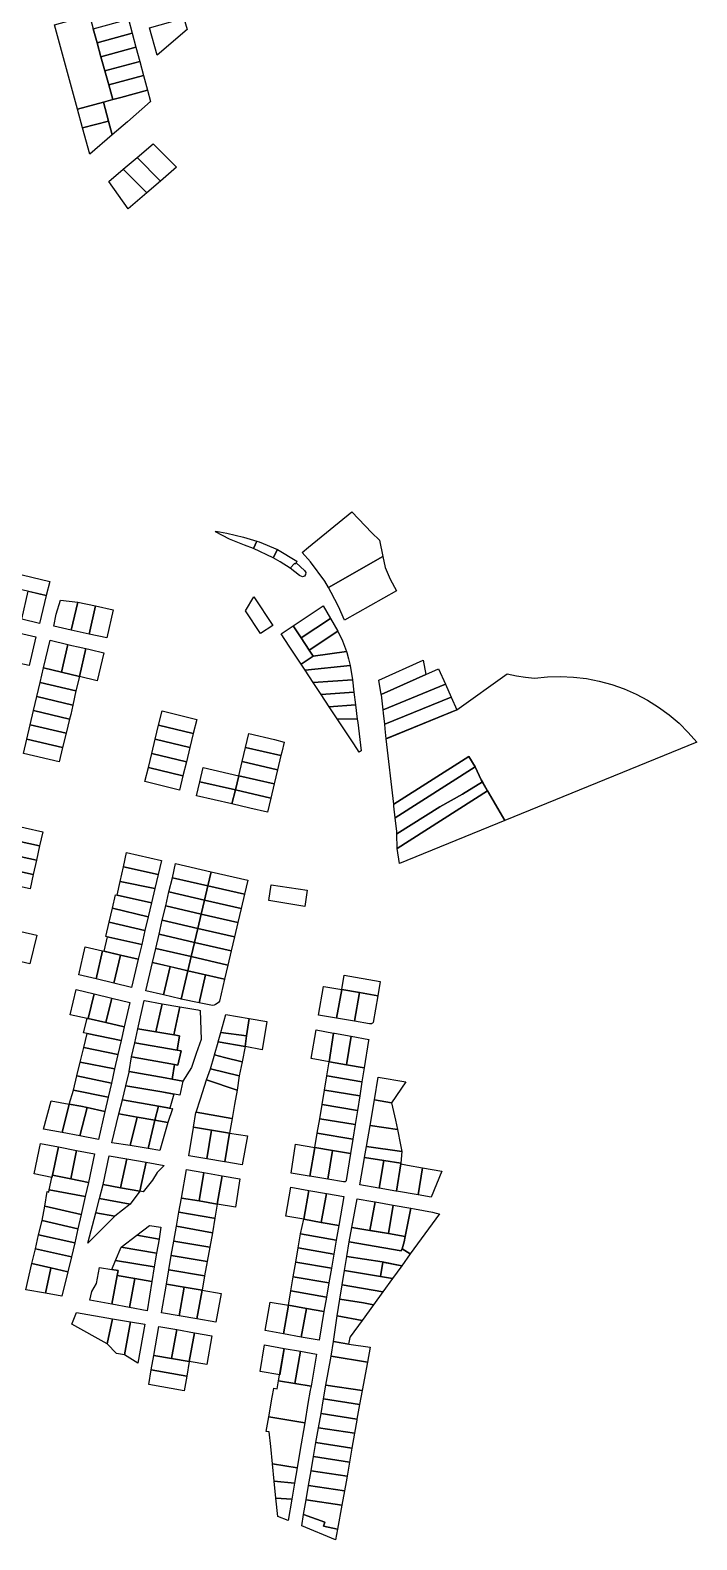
# Model space of a CAD drawing. Header units: millimetres. Extents: x 522658 to 553925, y 7796479 to 7820139.
# Drawn here: x 542333 to 542882, y 7801115 to 7802362 of the extents above; entities that cross this region are included whole.
import ezdxf

# ---------------------------------------------------------------- set-up
doc = ezdxf.new("R2010")
doc.units = ezdxf.units.MM
doc.layers.add('ZONA RESIDENCIAL 2 (ZR_2)', color=2, linetype='Continuous')

msp = doc.modelspace()

# ---------------------------------------------------------------- linework, layer by layer
at = {"layer": 'ZONA RESIDENCIAL 2 (ZR_2)'}
for points in [[(542392.9, 7802302.4), (542371.6, 7802296.6), (542352.6, 7802366.1), (542381.5, 7802374.3), (542384.6, 7802363), (542387.8, 7802351.4), (542390.9, 7802339.8), (542394.1, 7802328.1), (542397.3, 7802316.6), (542400.6, 7802304.5), (542392.9, 7802302.4)], [(542416.6, 7802359.4), (542387.8, 7802351.4), (542384.6, 7802363), (542413.5, 7802371), (542416.6, 7802359.4)], [(542430.9, 7802363.8), (542459.4, 7802371.6), (542462.1, 7802362.3), (542437.2, 7802341.2), (542430.9, 7802363.8)], [(542419.8, 7802347.8), (542390.9, 7802339.8), (542387.8, 7802351.4), (542416.6, 7802359.4), (542419.8, 7802347.8)], [(542390.9, 7802339.8), (542419.8, 7802347.8), (542422.9, 7802336), (542394.1, 7802328.1), (542390.9, 7802339.8)], [(542426, 7802324.4), (542397.3, 7802316.6), (542394.1, 7802328.1), (542422.9, 7802336), (542426, 7802324.4)], [(542397.3, 7802316.6), (542426, 7802324.4), (542429.2, 7802312.3), (542407.2, 7802306.3), (542400.6, 7802304.5), (542397.3, 7802316.6)], [(542397.2, 7802286.7), (542375.8, 7802281.2), (542371.6, 7802296.6), (542392.9, 7802302.4), (542397.2, 7802286.7)], [(542412.7, 7802286.2), (542400.2, 7802275.3), (542397.2, 7802286.7), (542392.9, 7802302.4), (542400.6, 7802304.5), (542407.2, 7802306.3), (542429.2, 7802312.3), (542431.8, 7802302.9), (542412.7, 7802286.2)], [(542375.8, 7802281.2), (542397.2, 7802286.7), (542400.2, 7802275.3), (542381.8, 7802259.3), (542375.8, 7802281.2)], [(542440.1, 7802237.2), (542420.7, 7802256.6), (542434, 7802267.8), (542452.2, 7802249.7), (542453.3, 7802248.6), (542440.1, 7802237.2)], [(542428.8, 7802227.5), (542409.3, 7802246.9), (542420.7, 7802256.6), (542440.1, 7802237.2), (542428.8, 7802227.5)], [(542428.8, 7802227.5), (542413.4, 7802214.2), (542397.4, 7802236.9), (542409.3, 7802246.9), (542428.8, 7802227.5)], [(542623.5, 7801927.2), (542578.5, 7801901.6), (542575.5, 7801906.9), (542563.7, 7801922.8), (542557, 7801930.5), (542562, 7801935), (542598, 7801964), (542614.3, 7801946.8), (542620.8, 7801940.7), (542623.5, 7801927.2)], [(542519.5, 7801939.9), (542516.8, 7801933.7), (542509.3, 7801936.6), (542497, 7801941.5), (542485.5, 7801947.6), (542485.7, 7801948.1), (542494.7, 7801946.4), (542508.6, 7801943.1), (542519.5, 7801939.9)], [(542516.8, 7801933.7), (542519.5, 7801939.9), (542521.4, 7801939.3), (542536.5, 7801933), (542533, 7801926.2), (542516.8, 7801933.7)], [(542533, 7801926.2), (542536.5, 7801933), (542552.5, 7801923.3), (542552, 7801922), (542551.1, 7801921.2), (542550.6, 7801921.5), (542546.9, 7801917.5), (542538.7, 7801922.8), (542533, 7801926.2)], [(542546.9, 7801917.5), (542550.6, 7801921.5), (542551.1, 7801921.2), (542552, 7801922), (542558.8, 7801915.7), (542559.8, 7801914), (542559.7, 7801912.3), (542558.7, 7801910.9), (542557.2, 7801910.4), (542554.8, 7801911.6), (542546.9, 7801917.5)], [(542634.6, 7801899), (542591.9, 7801874.7), (542586.9, 7801885.9), (542580.8, 7801897.5), (542578.5, 7801901.6), (542623.5, 7801927.2), (542625.3, 7801918.2), (542629.6, 7801908.4), (542634.6, 7801899)], [(542316.1, 7801902), (542319, 7801913.6), (542348.7, 7801906.7), (542345.8, 7801895.1), (542316.1, 7801902)], [(542325.5, 7801875.4), (542330.9, 7801898.6), (542345.8, 7801895.1), (542340.2, 7801872), (542325.5, 7801875.4)], [(542371.7, 7801889.5), (542366.4, 7801866.5), (542351.9, 7801869.7), (542354, 7801879.6), (542357.5, 7801891.2), (542371.7, 7801889.5)], [(542510.1, 7801882.3), (542517, 7801893.9), (542532.7, 7801870.2), (542522.5, 7801863.6), (542510.1, 7801882.3)], [(542386.5, 7801886.5), (542381.1, 7801863.2), (542366.4, 7801866.5), (542371.7, 7801889.5), (542386.5, 7801886.5)], [(542401, 7801883.3), (542395.7, 7801860), (542381.1, 7801863.2), (542386.5, 7801886.5), (542401, 7801883.3)], [(542580.2, 7801876.1), (542556.1, 7801860), (542549.5, 7801870), (542574.1, 7801886.5), (542580.2, 7801876.1)], [(542566, 7801845), (542556, 7801838.4), (542552.7, 7801843.3), (542546.1, 7801853.3), (542539.5, 7801863.4), (542549.5, 7801870), (542556.1, 7801860), (542562.7, 7801850), (542566, 7801845)], [(542586.2, 7801865.7), (542562.7, 7801850), (542556.1, 7801860), (542580.2, 7801876.1), (542583.3, 7801870.8), (542586.2, 7801865.7)], [(542337.1, 7801860.8), (542331.6, 7801837.1), (542317.4, 7801840.3), (542316.8, 7801840.5), (542322.1, 7801864.2), (542323, 7801864.1), (542337.1, 7801860.8)], [(542363.7, 7801854.5), (542358.4, 7801831.6), (542343.5, 7801835.2), (542348.9, 7801858.2), (542363.7, 7801854.5)], [(542358.4, 7801831.6), (542363.7, 7801854.5), (542366.9, 7801853.8), (542372, 7801852.7), (542378.4, 7801851.3), (542373.1, 7801828.2), (542358.4, 7801831.6)], [(542593.4, 7801848.9), (542566, 7801845), (542562.7, 7801850), (542586.2, 7801865.7), (542590.1, 7801857.5), (542593.4, 7801848.9)], [(542393.3, 7801847.8), (542387.8, 7801824.7), (542373.1, 7801828.2), (542378.4, 7801851.3), (542382, 7801850.5), (542393.3, 7801847.8)], [(542596.5, 7801837.3), (542559.3, 7801833.3), (542556, 7801838.4), (542566, 7801845), (542593.4, 7801848.9), (542593.7, 7801848), (542595.2, 7801842.7), (542596.5, 7801837.3)], [(542658.8, 7801829.7), (542622.2, 7801813.4), (542620.1, 7801825.2), (542656.6, 7801841.5), (542658.8, 7801829.7)], [(542370.3, 7801816.2), (542340.7, 7801823.2), (542343.5, 7801835.2), (542373.1, 7801828.2), (542370.3, 7801816.2)], [(542598.3, 7801825.5), (542565.9, 7801823.3), (542559.3, 7801833.3), (542596.5, 7801837.3), (542598.3, 7801825.5)], [(542675.2, 7801821.8), (542623.7, 7801800.7), (542622.3, 7801813.1), (542622.2, 7801813.4), (542669.5, 7801834.5), (542675.2, 7801821.8)], [(542684.6, 7801800.7), (542726.1, 7801830.3), (542733.6, 7801828.7), (542741.1, 7801827.5), (542748.6, 7801826.7), (542759.3, 7801827.8), (542770, 7801828.1), (542780.8, 7801827.6), (542791.5, 7801826.4), (542802, 7801824.3), (542812.4, 7801821.5), (542822.5, 7801817.9), (542832.4, 7801813.6), (542841.9, 7801808.6), (542851, 7801802.8), (542859.6, 7801796.5), (542867.8, 7801789.5), (542875.4, 7801781.9), (542882.5, 7801773.8), (542724.1, 7801709.2), (542704.7, 7801742.8), (542699.5, 7801753.5), (542694.4, 7801762.2), (542632.4, 7801722.7), (542626.3, 7801776.8), (542684.6, 7801800.7)], [(542367.7, 7801804.5), (542338, 7801811.5), (542340.7, 7801823.2), (542370.3, 7801816.2), (542367.7, 7801804.5)], [(542565.9, 7801823.3), (542598.3, 7801825.5), (542599.6, 7801815.1), (542572.5, 7801813.3), (542565.9, 7801823.3)], [(542625.2, 7801788.8), (542624, 7801797.8), (542623.7, 7801800.7), (542675.2, 7801821.8), (542679.9, 7801811.2), (542625.2, 7801788.8)], [(542365, 7801793), (542335.3, 7801800), (542338, 7801811.5), (542367.7, 7801804.5), (542366, 7801796.9), (542365, 7801793)], [(542572.5, 7801813.3), (542599.6, 7801815.1), (542600.9, 7801804.7), (542579.2, 7801803.2), (542572.5, 7801813.3)], [(542602.4, 7801792.9), (542585.8, 7801793.2), (542579.2, 7801803.2), (542600.9, 7801804.7), (542602.4, 7801792.9)], [(542625.2, 7801788.8), (542679.9, 7801811.2), (542684.6, 7801800.7), (542626.6, 7801776.9), (542626.3, 7801776.8), (542625.5, 7801785), (542625.2, 7801788.8)], [(542362.2, 7801781.3), (542332.6, 7801788.2), (542335.3, 7801800), (542365, 7801793), (542362.2, 7801781.3)], [(542438.5, 7801788), (542441.3, 7801799.7), (542469.9, 7801792.7), (542467, 7801781), (542438.5, 7801788)], [(542599.4, 7801772.5), (542585.8, 7801793.2), (542602.4, 7801792.9), (542602.8, 7801790.3), (542605.6, 7801766.7), (542604, 7801765.6), (542599.4, 7801772.5)], [(542359.3, 7801769.5), (542329.8, 7801776.4), (542332.6, 7801788.2), (542362.2, 7801781.3), (542359.3, 7801769.5)], [(542435.6, 7801776.4), (542438.5, 7801788), (542467, 7801781), (542464.2, 7801769.4), (542435.6, 7801776.4)], [(542512.9, 7801781.2), (542534, 7801776), (542542.1, 7801774), (542540.1, 7801765.7), (542539.4, 7801762.8), (542510.1, 7801769.5), (542512.9, 7801781.2)], [(542359.3, 7801769.5), (542356.5, 7801757.8), (542327, 7801764.5), (542329.8, 7801776.4), (542359.3, 7801769.5)], [(542432.8, 7801764.7), (542435.6, 7801776.4), (542464.2, 7801769.4), (542461.4, 7801757.7), (542432.8, 7801764.7)], [(542507.4, 7801757.9), (542510.1, 7801769.5), (542539.4, 7801762.8), (542536.6, 7801751.1), (542507.4, 7801757.9)], [(542430, 7801753), (542432.8, 7801764.7), (542461.4, 7801757.7), (542458.5, 7801746), (542430, 7801753)], [(542504.6, 7801746.2), (542507.4, 7801757.9), (542536.6, 7801751.1), (542533.8, 7801739.5), (542504.6, 7801746.2)], [(542699.5, 7801753.5), (542633.6, 7801711.5), (542632.5, 7801721), (542632.4, 7801722.7), (542694.4, 7801762.2), (542699.5, 7801753.5)], [(542427.1, 7801741.4), (542430, 7801753), (542458.5, 7801746), (542455.7, 7801734.4), (542427.1, 7801741.4)], [(542499, 7801723), (542484.4, 7801726.3), (542469.8, 7801729.7), (542472.6, 7801741.3), (542501.8, 7801734.5), (542499, 7801723)], [(542504.6, 7801746.2), (542501.8, 7801734.5), (542472.6, 7801741.3), (542475.3, 7801753), (542504.6, 7801746.2)], [(542501.8, 7801734.5), (542504.6, 7801746.2), (542533.8, 7801739.5), (542531, 7801727.8), (542501.8, 7801734.5)], [(542670.6, 7801720.4), (542634.9, 7801698.3), (542634.9, 7801700.1), (542633.6, 7801711.5), (542699.5, 7801753.5), (542704.7, 7801742.8), (542705.6, 7801741.3), (542689.2, 7801730.9), (542670.6, 7801720.4)], [(542634.9, 7801698.3), (542670.6, 7801720.4), (542689.2, 7801730.9), (542705.6, 7801741.3), (542709.9, 7801733.7), (542635.3, 7801686.2), (542634.9, 7801698.3)], [(542528.2, 7801716.1), (542513.6, 7801719.5), (542499, 7801723), (542501.8, 7801734.5), (542531, 7801727.8), (542528.2, 7801716.1)], [(542635.3, 7801686.2), (542709.9, 7801733.7), (542724.1, 7801709.2), (542637.3, 7801673.8), (542635.3, 7801686.2)], [(542342.9, 7801699.9), (542340.3, 7801688.2), (542311.2, 7801694.8), (542313.9, 7801706.5), (542342.9, 7801699.9)], [(542340.3, 7801688.2), (542337.7, 7801676.4), (542308.6, 7801682.9), (542311.2, 7801694.8), (542340.3, 7801688.2)], [(542337.7, 7801676.4), (542335.1, 7801664.8), (542305.9, 7801671.1), (542308.6, 7801682.9), (542337.7, 7801676.4)], [(542438.1, 7801664.6), (542409.5, 7801671.1), (542412.1, 7801682.9), (542440.8, 7801676.2), (542438.1, 7801664.6)], [(542332.5, 7801652.9), (542303.3, 7801659.2), (542305.9, 7801671.1), (542335.1, 7801664.8), (542332.5, 7801652.9)], [(542435.3, 7801653), (542406.8, 7801659), (542409.5, 7801671.1), (542438.1, 7801664.6), (542435.3, 7801653)], [(542481.7, 7801667), (542479, 7801655.3), (542449.8, 7801662), (542452.5, 7801673.7), (542481.7, 7801667)], [(542512, 7801660), (542509.3, 7801648.3), (542479, 7801655.3), (542481.7, 7801667), (542512, 7801660)], [(542435.3, 7801653), (542432.6, 7801641.2), (542404.2, 7801647.5), (542406.8, 7801659), (542435.3, 7801653)], [(542479, 7801655.3), (542476.3, 7801643.6), (542447, 7801650.3), (542449.8, 7801662), (542479, 7801655.3)], [(542509.3, 7801648.3), (542506.5, 7801636.6), (542476.3, 7801643.6), (542479, 7801655.3), (542509.3, 7801648.3)], [(542561.1, 7801651.6), (542559.1, 7801638.2), (542529.5, 7801643.1), (542531.3, 7801656), (542561.1, 7801651.6)], [(542429.9, 7801629.8), (542400.3, 7801636.9), (542402.8, 7801647.8), (542404.2, 7801647.5), (542432.6, 7801641.2), (542429.9, 7801629.8)], [(542476.3, 7801643.6), (542473.5, 7801631.9), (542444.3, 7801638.7), (542447, 7801650.3), (542476.3, 7801643.6)], [(542506.5, 7801636.6), (542503.8, 7801624.9), (542473.5, 7801631.9), (542476.3, 7801643.6), (542506.5, 7801636.6)], [(542427.2, 7801618.5), (542397.6, 7801625.2), (542400.3, 7801636.9), (542429.9, 7801629.8), (542427.2, 7801618.5)], [(542473.5, 7801631.9), (542470.8, 7801620.2), (542441.5, 7801627), (542444.3, 7801638.7), (542473.5, 7801631.9)], [(542503.8, 7801624.9), (542501.1, 7801613.3), (542470.8, 7801620.2), (542473.5, 7801631.9), (542503.8, 7801624.9)], [(542319, 7801594), (542324.7, 7801617.5), (542337.9, 7801614.6), (542332.3, 7801591), (542319, 7801594)], [(542424.5, 7801607), (542394.9, 7801613.4), (542397.6, 7801625.2), (542427.2, 7801618.5), (542424.5, 7801607)], [(542470.8, 7801620.2), (542468, 7801608.5), (542438.8, 7801615.3), (542441.5, 7801627), (542470.8, 7801620.2)], [(542501.1, 7801613.3), (542498.3, 7801601.6), (542468, 7801608.5), (542470.8, 7801620.2), (542501.1, 7801613.3)], [(542372.7, 7801581.8), (542377.8, 7801604.9), (542392.2, 7801601.6), (542386.9, 7801578.4), (542372.7, 7801581.8)], [(542393.5, 7801601.3), (542396.2, 7801613.1), (542424.5, 7801607), (542421.5, 7801594.7), (542407.1, 7801598.2), (542393.5, 7801601.3)], [(542468, 7801608.5), (542465.3, 7801596.9), (542436.1, 7801603.6), (542438.8, 7801615.3), (542468, 7801608.5)], [(542498.3, 7801601.6), (542495.6, 7801589.9), (542465.3, 7801596.9), (542468, 7801608.5), (542498.3, 7801601.6)], [(542407.1, 7801598.2), (542401.6, 7801574.9), (542386.9, 7801578.4), (542392.2, 7801601.6), (542407.1, 7801598.2)], [(542401.6, 7801574.9), (542407.1, 7801598.2), (542421.5, 7801594.7), (542416, 7801571.5), (542401.6, 7801574.9)], [(542448, 7801588.6), (542442.5, 7801565.2), (542427.8, 7801568.6), (542433.3, 7801591.9), (542448, 7801588.6)], [(542465.3, 7801596.9), (542462.6, 7801585.2), (542433.3, 7801591.9), (542436.1, 7801603.6), (542465.3, 7801596.9)], [(542495.6, 7801589.9), (542492.8, 7801578.2), (542462.6, 7801585.2), (542465.3, 7801596.9), (542495.6, 7801589.9)], [(542442.5, 7801565.2), (542448, 7801588.6), (542462.6, 7801585.2), (542457.1, 7801561.8), (542456.5, 7801562), (542456.2, 7801562), (542442.5, 7801565.2)], [(542477.2, 7801581.8), (542471.8, 7801558.8), (542457.1, 7801561.8), (542462.6, 7801585.2), (542477.2, 7801581.8)], [(542471.8, 7801558.8), (542477.2, 7801581.8), (542492.8, 7801578.2), (542488.6, 7801560.2), (542487.8, 7801559), (542486.7, 7801558.1), (542485.5, 7801557.3), (542484.3, 7801556.8), (542482.9, 7801556.5), (542471.8, 7801558.8)], [(542621.2, 7801576.3), (542619.2, 7801564.6), (542604.1, 7801567.2), (542589.5, 7801569.6), (542591.6, 7801581.5), (542591.6, 7801581.6), (542621.2, 7801576.3)], [(542365.6, 7801548.8), (542370.5, 7801569.8), (542385.3, 7801566.2), (542380.3, 7801545.7), (542379.6, 7801545.9), (542365.6, 7801548.8)], [(542589.5, 7801569.6), (542585.2, 7801546), (542570.4, 7801548.6), (542574.5, 7801572.1), (542574.7, 7801572.1), (542589.5, 7801569.6)], [(542604.1, 7801567.2), (542600.2, 7801543.5), (542585.2, 7801546), (542589.5, 7801569.6), (542604.1, 7801567.2)], [(542600.2, 7801543.5), (542604.1, 7801567.2), (542619.2, 7801564.6), (542615.4, 7801542.5), (542615.2, 7801542.1), (542614.8, 7801541.8), (542614.5, 7801541.6), (542614.1, 7801541.4), (542613.7, 7801541.3), (542613.2, 7801541.3), (542612.8, 7801541.3), (542612.4, 7801541.5), (542600.2, 7801543.5)], [(542399.9, 7801562.6), (542394.9, 7801542.4), (542380.3, 7801545.7), (542385.3, 7801566.2), (542399.9, 7801562.6)], [(542394.9, 7801542.4), (542399.9, 7801562.6), (542414.7, 7801559), (542410.1, 7801539), (542394.9, 7801542.4)], [(542441.3, 7801558), (542436.2, 7801534.8), (542421.4, 7801537.3), (542426.5, 7801560.5), (542426.7, 7801560.5), (542441.3, 7801558)], [(542436.2, 7801534.8), (542441.3, 7801558), (542456.1, 7801555.4), (542450.9, 7801532.2), (542436.2, 7801534.8)], [(542469.5, 7801516.8), (542465.6, 7801505.4), (542458.5, 7801494), (542449.6, 7801495.8), (542451.7, 7801507.8), (542454.3, 7801507.3), (542457, 7801519), (542453.8, 7801519.6), (542455.8, 7801531.4), (542450.9, 7801532.2), (542456.1, 7801555.4), (542470.9, 7801552.8), (542472.8, 7801552.5), (542473.5, 7801528.3), (542469.5, 7801516.8)], [(542410.1, 7801539), (542407.5, 7801527.5), (542379.4, 7801533.3), (542376.4, 7801533.9), (542379.6, 7801545.9), (542380.3, 7801545.7), (542394.9, 7801542.4), (542410.1, 7801539)], [(542511.1, 7801531.4), (542489.7, 7801534.3), (542493.8, 7801549.2), (542513.1, 7801545.8), (542511.1, 7801531.4)], [(542527.8, 7801543.2), (542523.8, 7801520), (542509.9, 7801522.7), (542511.1, 7801531.4), (542513.1, 7801545.8), (542527.8, 7801543.2)], [(542376.7, 7801521.8), (542379.4, 7801533.3), (542407.5, 7801527.5), (542404.9, 7801516.1), (542376.7, 7801521.8)], [(542453.8, 7801519.6), (542418.8, 7801525.6), (542421.4, 7801537.3), (542436.2, 7801534.8), (542450.9, 7801532.2), (542455.8, 7801531.4), (542453.8, 7801519.6)], [(542511.1, 7801531.4), (542509.9, 7801522.7), (542487.5, 7801526.4), (542487.5, 7801526.4), (542489.7, 7801534.3), (542511.1, 7801531.4)], [(542582.8, 7801533.8), (542579.1, 7801510.1), (542564.3, 7801512.8), (542568.5, 7801536.5), (542582.8, 7801533.8)], [(542597.2, 7801531.2), (542593.6, 7801507.5), (542579.5, 7801510.1), (542579.1, 7801510.1), (542582.8, 7801533.8), (542583.5, 7801533.7), (542597.2, 7801531.2)], [(542593.6, 7801507.5), (542597.2, 7801531.2), (542611.9, 7801528.4), (542611.7, 7801527.5), (542608.1, 7801505), (542593.6, 7801507.5)], [(542373.8, 7801509.8), (542376.7, 7801521.8), (542404.9, 7801516.1), (542402.2, 7801504.1), (542373.8, 7801509.8)], [(542457, 7801519), (542454.3, 7801507.3), (542451.7, 7801507.8), (542416.2, 7801514), (542418.8, 7801525.6), (542453.8, 7801519.6), (542457, 7801519)], [(542507.3, 7801510.1), (542492.7, 7801513.5), (542484.6, 7801515.7), (542487.5, 7801526.3), (542487.5, 7801526.4), (542509.9, 7801522.7), (542507.3, 7801510.1)], [(542371, 7801498.3), (542373.8, 7801509.8), (542402.2, 7801504.1), (542399.5, 7801492.5), (542371, 7801498.3)], [(542451.7, 7801507.8), (542449.6, 7801495.8), (542443.8, 7801496.9), (542414.2, 7801502), (542416.2, 7801514), (542451.7, 7801507.8)], [(542507.3, 7801510.1), (542504.9, 7801498.4), (542481.4, 7801504.1), (542484.3, 7801514.7), (542484.6, 7801515.7), (542492.7, 7801513.5), (542507.3, 7801510.1)], [(542608.1, 7801505), (542606.2, 7801493.4), (542577.5, 7801498.3), (542577.2, 7801498.4), (542579.1, 7801510.1), (542579.5, 7801510.1), (542593.6, 7801507.5), (542608.1, 7801505)], [(542368.2, 7801486.7), (542371, 7801498.3), (542399.5, 7801492.5), (542396.8, 7801480.9), (542368.2, 7801486.7)], [(542458.5, 7801494), (542455.9, 7801482.5), (542441.1, 7801485.1), (542411.4, 7801490.2), (542414.1, 7801501.5), (542414.2, 7801502), (542443.8, 7801496.9), (542449.6, 7801495.8), (542458.5, 7801494)], [(542501.1, 7801474.9), (542499.1, 7801463.1), (542498.8, 7801463.1), (542469.5, 7801468.4), (542473, 7801479.5), (542478.1, 7801495.1), (542503.2, 7801486.7), (542501.1, 7801474.9)], [(542503.2, 7801486.7), (542478.1, 7801495.1), (542481.4, 7801504.1), (542504.9, 7801498.4), (542503.2, 7801486.7)], [(542606.2, 7801493.4), (542604.4, 7801482), (542575.5, 7801486.7), (542575.3, 7801486.7), (542577.2, 7801498.4), (542577.5, 7801498.3), (542606.2, 7801493.4)], [(542642.3, 7801493.5), (542630.5, 7801476.2), (542616.5, 7801478.7), (542619.7, 7801497.3), (542642.3, 7801493.5)], [(542364.6, 7801475), (542368.2, 7801486.7), (542396.8, 7801480.9), (542394.1, 7801468.9), (542379.4, 7801472.2), (542374.4, 7801473.3), (542364.6, 7801475)], [(542450.9, 7801483.4), (542447.8, 7801471.7), (542438.3, 7801473.4), (542408.6, 7801478.7), (542411.4, 7801490.2), (542441.1, 7801485.1), (542450.9, 7801483.4)], [(542604.4, 7801482), (542602.5, 7801469.9), (542573.4, 7801474.8), (542575.3, 7801486.7), (542575.5, 7801486.7), (542604.4, 7801482)], [(542364.6, 7801475), (542358.8, 7801451.6), (542343.6, 7801454.4), (542349.7, 7801477.7), (542364.6, 7801475)], [(542379.4, 7801472.2), (542373.5, 7801448.8), (542358.8, 7801451.6), (542364.6, 7801475), (542374.4, 7801473.3), (542379.4, 7801472.2)], [(542373.5, 7801448.8), (542379.4, 7801472.2), (542394.1, 7801468.9), (542388.9, 7801445.9), (542373.5, 7801448.8)], [(542420.9, 7801464.3), (542415, 7801441), (542399.9, 7801443.2), (542405.7, 7801467), (542420.9, 7801464.3)], [(542438.3, 7801473.4), (542435.4, 7801461.7), (542420.9, 7801464.3), (542405.7, 7801467), (542408.6, 7801478.7), (542438.3, 7801473.4)], [(542435.4, 7801461.7), (542438.3, 7801473.4), (542450.1, 7801471.3), (542450, 7801471.1), (542446.2, 7801459.8), (542435.4, 7801461.7)], [(542499.1, 7801463.1), (542497, 7801451.2), (542482.1, 7801453.6), (542467.3, 7801456), (542469.3, 7801468.1), (542469.5, 7801468.4), (542498.8, 7801463.1), (542499.1, 7801463.1)], [(542571.4, 7801463), (542573.4, 7801474.8), (542602.5, 7801469.9), (542600.6, 7801458.2), (542571.4, 7801463)], [(542635.5, 7801454.1), (542612.9, 7801457.5), (542616.5, 7801478.7), (542630.5, 7801476.2), (542633.8, 7801461.7), (542635.5, 7801454.1)], [(542415, 7801441), (542420.9, 7801464.3), (542435.4, 7801461.7), (542429.8, 7801438.5), (542415, 7801441)], [(542446.2, 7801459.8), (542439.6, 7801436.9), (542429.8, 7801438.5), (542435.4, 7801461.7), (542446.2, 7801459.8)], [(542482.1, 7801453.6), (542478.3, 7801430), (542463.3, 7801432.5), (542467.3, 7801455.8), (542467.3, 7801456), (542482.1, 7801453.6)], [(542569.3, 7801451), (542571.4, 7801463), (542600.6, 7801458.2), (542598.7, 7801446.1), (542569.3, 7801451)], [(542639, 7801436.1), (542609.9, 7801440), (542609.9, 7801440.1), (542612.9, 7801457.5), (542635.5, 7801454.1), (542637.9, 7801441.6), (542639, 7801436.1)], [(542335.7, 7801417.5), (542341, 7801442.5), (542355.8, 7801439.7), (542350.8, 7801416.4), (542350.4, 7801414.4), (542335.7, 7801417.5)], [(542497, 7801451.2), (542493, 7801427.4), (542492.7, 7801427.5), (542478.3, 7801430), (542482.1, 7801453.6), (542497, 7801451.2)], [(542511.8, 7801448.9), (542507.5, 7801424.9), (542493, 7801427.4), (542497, 7801451.2), (542511.8, 7801448.9)], [(542567.3, 7801439.4), (542563.2, 7801415.5), (542562.8, 7801415.6), (542547.9, 7801418), (542551.5, 7801442.1), (542567.3, 7801439.4)], [(542567.3, 7801439.4), (542569.3, 7801451), (542598.7, 7801446.1), (542596.7, 7801434.2), (542581.9, 7801436.8), (542567.3, 7801439.4)], [(542370.7, 7801436.9), (542366.1, 7801413.3), (542350.8, 7801416.4), (542355.8, 7801439.7), (542370.7, 7801436.9)], [(542366.1, 7801413.3), (542370.7, 7801436.9), (542385.6, 7801434.1), (542380.6, 7801410.5), (542366.1, 7801413.3)], [(542412.3, 7801429.8), (542407, 7801406.1), (542392.8, 7801408.7), (542397.7, 7801432.4), (542412.3, 7801429.8)], [(542407, 7801406.1), (542412.3, 7801429.8), (542428.2, 7801427.1), (542423.1, 7801403.1), (542407, 7801406.1)], [(542563.2, 7801415.5), (542567.3, 7801439.4), (542581.9, 7801436.8), (542578, 7801413.1), (542563.2, 7801415.5)], [(542578, 7801413.1), (542581.9, 7801436.8), (542596.7, 7801434.2), (542593.2, 7801412.1), (542593.1, 7801411.8), (542593, 7801411.6), (542592.9, 7801411.4), (542592.7, 7801411.2), (542592.5, 7801411), (542592.3, 7801410.9), (542592.1, 7801410.8), (542591.8, 7801410.8), (542591.6, 7801410.8), (542591.3, 7801410.8), (542591.1, 7801410.9), (542578, 7801413.1)], [(542624.3, 7801428.5), (542620.5, 7801405.6), (542620.2, 7801405.7), (542604.5, 7801408.4), (542608.3, 7801430.6), (542608.4, 7801431), (542608.4, 7801431.1), (542624.3, 7801428.5)], [(542639, 7801436.1), (542638.3, 7801426.2), (542624.3, 7801428.5), (542608.4, 7801431.1), (542609.9, 7801440), (542639, 7801436.1)], [(542443, 7801424.5), (542437.4, 7801418.6), (542433.5, 7801412.2), (542425.6, 7801402.7), (542423.1, 7801403.1), (542428.2, 7801427.1), (542443, 7801424.5)], [(542475.9, 7801418.5), (542471.9, 7801395.1), (542457.3, 7801397.5), (542461.5, 7801421), (542475.9, 7801418.5)], [(542471.9, 7801395.1), (542475.9, 7801418.5), (542490.9, 7801416), (542486.8, 7801392.6), (542471.9, 7801395.1)], [(542620.5, 7801405.6), (542624.3, 7801428.5), (542638.3, 7801426.2), (542638.3, 7801425.7), (542634.6, 7801403.2), (542634.2, 7801403.3), (542620.5, 7801405.6)], [(542634.6, 7801403.2), (542638.3, 7801425.7), (542643.7, 7801424.7), (542656.2, 7801422.5), (542652.6, 7801400.1), (542634.6, 7801403.2)], [(542652.6, 7801400.1), (542656.2, 7801422.5), (542672.2, 7801419.7), (542663.3, 7801398.3), (542652.6, 7801400.1)], [(542377.9, 7801398.8), (542348.3, 7801404.4), (542350.4, 7801414.4), (542350.8, 7801416.4), (542366.1, 7801413.3), (542380.6, 7801410.5), (542377.9, 7801398.8)], [(542423.1, 7801403.1), (542415, 7801392.5), (542389.8, 7801397.1), (542392.8, 7801408.7), (542407, 7801406.1), (542423.1, 7801403.1)], [(542505.6, 7801413.5), (542501.8, 7801390), (542486.8, 7801392.6), (542490.9, 7801416), (542505.6, 7801413.5)], [(542543.5, 7801382.6), (542547.5, 7801406.4), (542562.4, 7801403.9), (542558.2, 7801380), (542543.5, 7801382.6)], [(542374.6, 7801384), (542344.6, 7801390.7), (542346.5, 7801402.9), (542347.9, 7801402.5), (542348.3, 7801404.4), (542377.9, 7801398.8), (542374.6, 7801384)], [(542415, 7801392.5), (542402.4, 7801382.6), (542386.7, 7801385.4), (542389.8, 7801397.1), (542415, 7801392.5)], [(542486.8, 7801392.6), (542484.9, 7801380.8), (542483.9, 7801381), (542455.2, 7801385.9), (542457.3, 7801397.5), (542471.9, 7801395.1), (542486.8, 7801392.6)], [(542577, 7801401.4), (542572.5, 7801377.4), (542558.2, 7801380), (542562.4, 7801403.9), (542577, 7801401.4)], [(542572.5, 7801377.4), (542577, 7801401.4), (542591.4, 7801398.9), (542587.2, 7801374.8), (542572.5, 7801377.4)], [(542598, 7801373.3), (542602.3, 7801397), (542615.2, 7801394.6), (542617, 7801394.3), (542612.8, 7801370.8), (542598, 7801373.3)], [(542632, 7801391.6), (542628, 7801368.2), (542613.3, 7801370.7), (542612.8, 7801370.8), (542617, 7801394.3), (542632, 7801391.6)], [(542374.6, 7801384), (542371.8, 7801372.1), (542342.3, 7801378.9), (542344.6, 7801390.7), (542374.6, 7801384)], [(542402.4, 7801382.6), (542380.2, 7801360.3), (542386.7, 7801385.4), (542402.4, 7801382.6)], [(542482.8, 7801368.8), (542453.1, 7801374.3), (542455.2, 7801385.9), (542483.9, 7801381), (542484.9, 7801380.8), (542482.8, 7801368.8)], [(542587.2, 7801374.8), (542585, 7801362.8), (542555.6, 7801368.1), (542558.2, 7801380), (542572.5, 7801377.4), (542587.2, 7801374.8)], [(542628, 7801368.2), (542632, 7801391.6), (542646.6, 7801389.1), (542642, 7801365.8), (542628, 7801368.2)], [(542646, 7801351.4), (542639.3, 7801355.6), (542641.1, 7801361.3), (542642, 7801365.8), (542646.6, 7801389.1), (542649.7, 7801388.5), (542664.3, 7801386), (542667.5, 7801385.1), (542670.1, 7801384.5), (542646, 7801351.4)], [(542369.3, 7801360.5), (542366.6, 7801348.9), (542336.9, 7801355.5), (542339.5, 7801367.2), (542369.3, 7801360.5)], [(542371.8, 7801372.1), (542369.3, 7801360.5), (542339.5, 7801367.2), (542342.3, 7801378.9), (542371.8, 7801372.1)], [(542438.8, 7801363.6), (542420.4, 7801366.9), (542431, 7801375), (542440.4, 7801373.4), (542438.8, 7801363.8), (542438.8, 7801363.6)], [(542482.8, 7801368.8), (542480.6, 7801356.9), (542451, 7801362), (542453.1, 7801374.3), (542482.8, 7801368.8)], [(542585, 7801362.8), (542583, 7801351.1), (542553.6, 7801356.3), (542555.5, 7801367.9), (542555.6, 7801368.1), (542585, 7801362.8)], [(542639.3, 7801355.6), (542638.7, 7801353.9), (542595.8, 7801361.4), (542598, 7801373.3), (542612.8, 7801370.8), (542628, 7801368.2), (542642, 7801365.8), (542641.1, 7801361.3), (542639.3, 7801355.6)], [(542363.5, 7801336.5), (542349.6, 7801339.8), (542334, 7801343.4), (542336.9, 7801355.5), (542366.6, 7801348.9), (542363.5, 7801336.5)], [(542434.9, 7801340.8), (542403, 7801346.1), (542407.5, 7801357.1), (542436.8, 7801351.9), (542434.9, 7801340.8)], [(542438.8, 7801363.6), (542436.8, 7801351.9), (542407.5, 7801357.1), (542420.4, 7801366.9), (542438.8, 7801363.6)], [(542478.5, 7801345.1), (542448.9, 7801350), (542451, 7801362), (542480.6, 7801356.9), (542478.5, 7801345.1)], [(542583, 7801351.1), (542581, 7801339.7), (542551.6, 7801344.6), (542553.6, 7801356.3), (542583, 7801351.1)], [(542595.8, 7801361.4), (542638.7, 7801353.9), (542639.2, 7801355.4), (542639.3, 7801355.6), (542646, 7801351.4), (542639, 7801341.6), (542623, 7801344.8), (542593.8, 7801349.2), (542595.8, 7801361.4)], [(542328.8, 7801321.8), (542334, 7801343.4), (542349.6, 7801339.8), (542349.6, 7801339.6), (542345.2, 7801318.9), (542328.8, 7801321.8)], [(542434.9, 7801340.8), (542432.9, 7801328.5), (542418.9, 7801331), (542404.3, 7801333.5), (542404.3, 7801333.5), (542405, 7801337.6), (542399.9, 7801338.4), (542403, 7801346.1), (542434.9, 7801340.8)], [(542476.4, 7801333.2), (542446.9, 7801338.2), (542448.9, 7801350), (542478.5, 7801345.1), (542476.4, 7801333.2)], [(542581, 7801339.7), (542579, 7801327.6), (542549.5, 7801332.6), (542551.6, 7801344.6), (542581, 7801339.7)], [(542623.5, 7801344.7), (542621.4, 7801332.7), (542591.8, 7801337.7), (542593.8, 7801349.2), (542623, 7801344.8), (542623.5, 7801344.7)], [(542621.4, 7801332.7), (542623.5, 7801344.7), (542639, 7801341.6), (542631.3, 7801331), (542621.4, 7801332.7)], [(542345.2, 7801318.9), (542349.6, 7801339.6), (542349.6, 7801339.8), (542363.5, 7801336.5), (542358.6, 7801316.5), (542345.2, 7801318.9)], [(542383.5, 7801320.5), (542387.3, 7801326.9), (542389.7, 7801340.2), (542399.9, 7801338.4), (542405, 7801337.6), (542404.3, 7801333.5), (542400, 7801309.8), (542381.8, 7801313.2), (542383.5, 7801320.5)], [(542418.9, 7801331), (542414.5, 7801307.1), (542400, 7801309.8), (542404.3, 7801333.5), (542404.3, 7801333.5), (542418.9, 7801331)], [(542414.5, 7801307.1), (542418.9, 7801331), (542432.9, 7801328.5), (542428.9, 7801304.4), (542414.5, 7801307.1)], [(542474.3, 7801321.4), (542459.6, 7801323.9), (542444.9, 7801326.5), (542446.9, 7801338.2), (542476.4, 7801333.2), (542474.3, 7801321.4)], [(542579, 7801327.6), (542576.9, 7801315.7), (542547.5, 7801320.8), (542549.5, 7801332.6), (542579, 7801327.6)], [(542623.5, 7801320.2), (542589.9, 7801325.9), (542591.8, 7801337.7), (542631.3, 7801331), (542623.5, 7801320.2)], [(542459.6, 7801323.9), (542455.5, 7801300.3), (542440.8, 7801302.8), (542444.9, 7801326.5), (542459.6, 7801323.9)], [(542455.5, 7801300.3), (542459.6, 7801323.9), (542474.3, 7801321.4), (542470.1, 7801297.8), (542455.5, 7801300.3)], [(542490, 7801318.8), (542485.7, 7801295.1), (542470.1, 7801297.8), (542474.3, 7801321.4), (542490, 7801318.8)], [(542576.9, 7801315.7), (542574.9, 7801303.9), (542560.5, 7801306.4), (542545.5, 7801309), (542547.5, 7801320.8), (542576.9, 7801315.7)], [(542615.8, 7801309.5), (542607.6, 7801310.9), (542588, 7801314), (542589.9, 7801325.9), (542623.5, 7801320.2), (542615.8, 7801309.5)], [(542526.4, 7801288.1), (542530.5, 7801311.6), (542545.5, 7801309), (542541.5, 7801285.4), (542526.4, 7801288.1)], [(542560.5, 7801306.4), (542556.1, 7801282.8), (542541.5, 7801285.4), (542541.5, 7801285.4), (542545.5, 7801309), (542560.5, 7801306.4)], [(542556.1, 7801282.8), (542560.5, 7801306.4), (542574.9, 7801303.9), (542570.8, 7801280.2), (542556.1, 7801282.8)], [(542615.8, 7801309.5), (542615.7, 7801309.5), (542606.3, 7801296.5), (542585.9, 7801300.2), (542588, 7801314), (542607.6, 7801310.9), (542615.8, 7801309.5)], [(542400.3, 7801297.9), (542396, 7801277.2), (542366.8, 7801293.5), (542370.8, 7801302.9), (542400.3, 7801297.9)], [(542396, 7801277.2), (542400.3, 7801297.9), (542415.3, 7801295.4), (542410.4, 7801268), (542410.4, 7801268), (542403.8, 7801269.2), (542396, 7801277.2)], [(542410.4, 7801268), (542415.3, 7801295.4), (542427, 7801293.4), (542421.2, 7801261.3), (542410.4, 7801268)], [(542582.7, 7801279), (542585.9, 7801300.2), (542606.3, 7801296.5), (542596.4, 7801282.9), (542596.1, 7801282.5), (542595.1, 7801276.9), (542582.7, 7801279)], [(542453.4, 7801288.9), (542449.2, 7801265), (542434.4, 7801267.6), (542438.6, 7801291.5), (542453.4, 7801288.9)], [(542449.2, 7801265), (542453.4, 7801288.9), (542468, 7801286.3), (542463.8, 7801262.5), (542449.2, 7801265)], [(542482.4, 7801283.8), (542478.2, 7801260), (542463.8, 7801262.5), (542468, 7801286.3), (542482.4, 7801283.8)], [(542463.8, 7801262.5), (542461.7, 7801250.5), (542432.3, 7801255.7), (542434.4, 7801267.6), (542449.2, 7801265), (542463.8, 7801262.5)], [(542522.2, 7801254.3), (542525.9, 7801276.3), (542542.1, 7801273.4), (542538.4, 7801251.6), (542522.2, 7801254.3)], [(542555.6, 7801271), (542550.9, 7801244.5), (542537.5, 7801246.7), (542542.1, 7801273.4), (542555.6, 7801271)], [(542550.9, 7801244.5), (542555.6, 7801271), (542568.7, 7801268.7), (542564.2, 7801242.3), (542550.9, 7801244.5)], [(542610.7, 7801261.9), (542580.7, 7801267.1), (542582.7, 7801279), (542595.3, 7801276.8), (542613, 7801274.5), (542610.7, 7801261.9)], [(542461.7, 7801250.5), (542459.6, 7801238.4), (542430.3, 7801243.7), (542432.3, 7801255.7), (542461.7, 7801250.5)], [(542606.4, 7801238.5), (542576.5, 7801243.1), (542580.7, 7801267.1), (542610.7, 7801261.9), (542606.4, 7801238.5)], [(542564.2, 7801242.3), (542563.6, 7801239), (542561.7, 7801228), (542559, 7801211.9), (542529.4, 7801217), (542532.1, 7801233), (542533.4, 7801240.2), (542533.4, 7801240.5), (542536.4, 7801240), (542536.4, 7801240.1), (542537.5, 7801246.7), (542564.2, 7801242.3)], [(542604.3, 7801227.1), (542574.5, 7801231.7), (542576.5, 7801243.1), (542606.4, 7801238.5), (542604.3, 7801227.1)], [(542602.1, 7801215), (542572.5, 7801219.6), (542574.5, 7801231.7), (542604.3, 7801227.1), (542602.1, 7801215)], [(542600.1, 7801203.3), (542570.4, 7801207.9), (542572.5, 7801219.6), (542602.1, 7801215), (542602, 7801214.2), (542600.1, 7801203.3)], [(542555, 7801188.2), (542552.7, 7801174.7), (542532.4, 7801178.2), (542531, 7801192.3), (542529.8, 7801204.5), (542527.3, 7801204.9), (542529.4, 7801217), (542559, 7801211.9), (542555, 7801188.2)], [(542598, 7801191.1), (542568.3, 7801195.7), (542570.4, 7801207.9), (542600.1, 7801203.3), (542598, 7801191.1)], [(542596, 7801179.5), (542566.3, 7801184.1), (542568.3, 7801195.7), (542598, 7801191.1), (542596, 7801179.5)], [(542594, 7801167.8), (542564.3, 7801172.4), (542566.3, 7801184.1), (542596, 7801179.5), (542594, 7801167.8)], [(542552.7, 7801174.7), (542550.5, 7801162), (542533.8, 7801163.7), (542532.4, 7801178.2), (542552.7, 7801174.7)], [(542594, 7801167.8), (542593.2, 7801163.2), (542591.9, 7801155.7), (542562.2, 7801160.3), (542564.3, 7801172.4), (542594, 7801167.8)], [(542548.3, 7801148.9), (542535.2, 7801149.7), (542533.8, 7801163.7), (542550.5, 7801162), (542548.3, 7801148.9)], [(542591.9, 7801155.7), (542589.7, 7801143.9), (542560.2, 7801148.5), (542562.2, 7801160.3), (542591.9, 7801155.7)], [(542548.3, 7801148.9), (542545.3, 7801131.3), (542536.8, 7801134.6), (542535.2, 7801149.7), (542548.3, 7801148.9)], [(542586.1, 7801124.1), (542574.4, 7801126.5), (542575.6, 7801129.9), (542558.1, 7801136.3), (542560.2, 7801148.5), (542589.7, 7801143.9), (542586.1, 7801124.1)], [(542586.1, 7801124.1), (542584.5, 7801115.4), (542556.5, 7801127), (542558.1, 7801136.3), (542575.6, 7801129.9), (542574.4, 7801126.5), (542586.1, 7801124.1)]]:
    msp.add_lwpolyline(points, close=True, dxfattribs=at)

doc.saveas('drawing.dxf')
